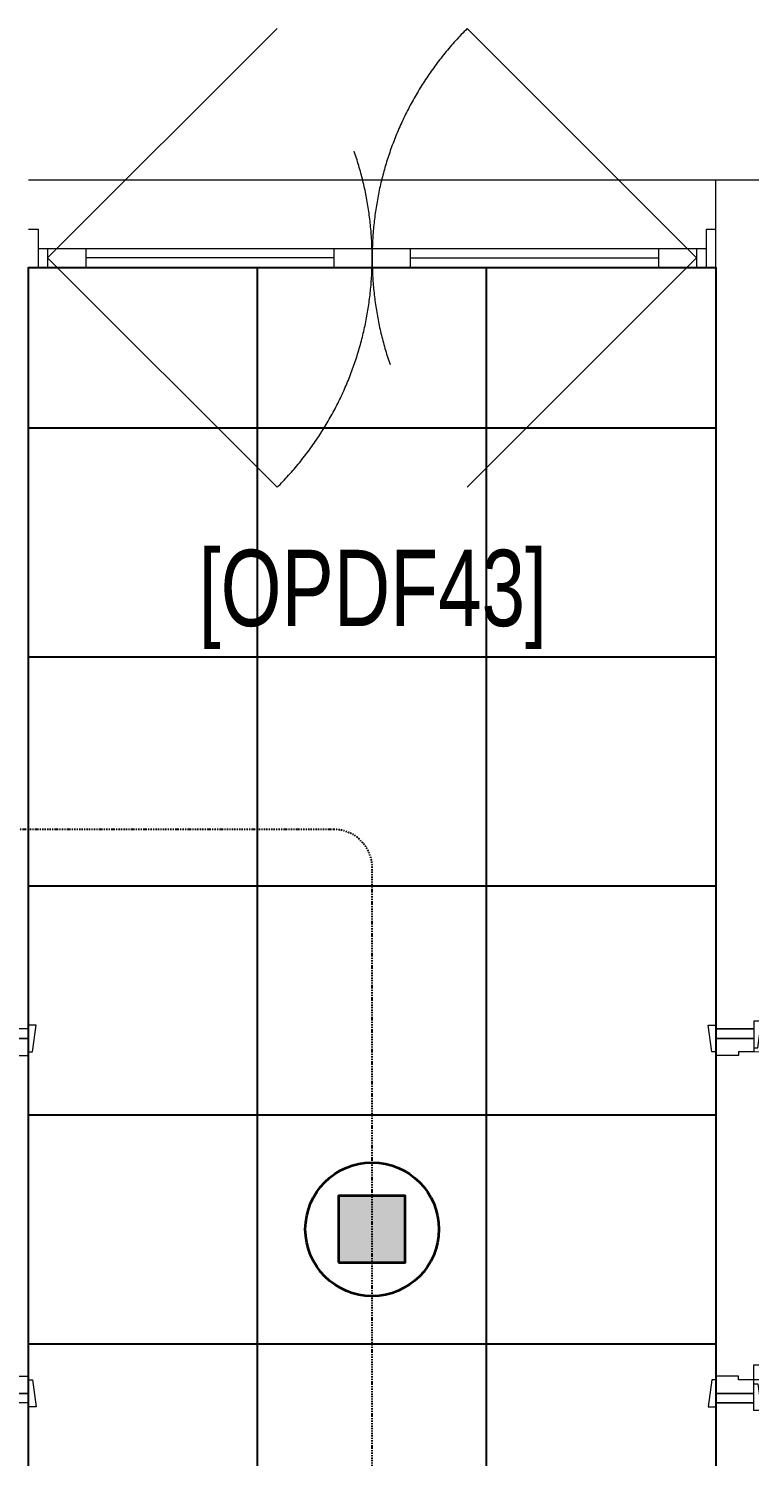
# Model space of a CAD drawing. Extents: x -12260 to 304645, y -29287 to 19916.
# Drawn here: x 43576 to 45464, y 5495 to 9236 of the extents above; entities that cross this region are included whole.
import ezdxf

# ---------------------------------------------------------------- set-up
doc = ezdxf.new("R2010")
doc.units = 0
doc.header["$LTSCALE"] = 0.25
for name, pattern in [('01-First Floor$0$DASHED', [19.05, 12.7, -6.35]), ('01-First Floor$0$HIDDEN', [9.525, 6.35, -3.175]), ('DASHDOT', [25.4, 12.7, -6.35, 0, -6.35])]:
    doc.linetypes.add(name, pattern=pattern)
for name, color, linetype, lineweight in [('01-First Floor$0$72_EGR_BASE_TEXT', 252, 'Continuous', 5), ('01-First Floor$0$Aluminum', 251, 'Continuous', 5), ('01-First Floor$0$Proj', 251, 'Continuous', 5), ('01-First Floor$0$Walls', 251, 'Continuous', 5), ('01-First Floor$0$Wooden Joinery', 251, 'Continuous', 5), ('E-LITE-CLNG-CNDT', 6, 'DASHDOT', 35), ('T-INTC-CLNG @ 100', 33, 'Continuous', 35), ('T-INTC-DEVC-NUMB', 2, 'Continuous', 25), ('T-SOUN-CLNG-CNDT', 3, 'DASHDOT', 25)]:
    doc.layers.add(name, color=color, linetype=linetype, lineweight=lineweight)
doc.layers.add('01-First Floor$0$FALSE CEILING', color=251, linetype='Continuous')
doc.styles.add('01-First Floor$0$X3G_ENTITY_9F38', font='swisscl.ttf', dxfattribs={"height": 0.2})
doc.styles.add('DC_SIMPLEX', font='SIMPLEX.shx', dxfattribs={"width": 0.7})

# ---------------------------------------------------------------- blocks, each defined once
blk = doc.blocks.new('01-First Floor$0$A$C72370EFE')
at = {"layer": '01-First Floor$0$Wooden Joinery'}
for p, q in [((-0.01, -0.03), (-0.01, -0.07)), ((0, -0.03), (-0.01, -0.03)), ((0.04, -0.03), (0.05, -0.03)), ((0.05, -0.03), (0.05, -0.07)), ((-0.05, -0.07), (-0.05, -0.16)), ((-0.03, -0.07), (-0.03, -0.16)), ((-0.01, -0.04), (-0.02, -0.04)), ((-0.01, -0.06), (-0.02, -0.06)), ((0, -0.07), (-0.01, -0.07)), ((0.04, -0.07), (0.05, -0.07)), ((0.05, -0.04), (0.06, -0.04)), ((0.05, -0.06), (0.06, -0.06)), ((0.07, -0.07), (0.07, -0.16)), ((0.09, -0.07), (0.09, -0.16)), ((-0.01, -0.17), (-0.02, -0.17)), ((-0.01, -0.17), (-0.01, -0.19)), ((0.05, -0.17), (0.06, -0.17)), ((0.05, -0.17), (0.05, -0.19)), ((-0.01, -0.19), (-0.02, -0.19)), ((0.05, -0.19), (0.06, -0.19))]:
    blk.add_line(p, q, dxfattribs=at)
for centre, radius, start, end in [((-0.02, -0.07), 0.03, 90, 180), ((-0.02, -0.07), 0.01, 90, 180), ((0.06, -0.07), 0.03, 0, 90), ((0.06, -0.07), 0.01, 0, 90), ((-0.02, -0.16), 0.03, 180, 270), ((-0.02, -0.16), 0.01, 180, 270), ((0.06, -0.16), 0.01, 270, 0), ((0.06, -0.16), 0.03, 270, 0)]:
    blk.add_arc(centre, radius, start, end, dxfattribs=at)
blk = doc.blocks.new('01-First Floor$0$A$C5DAD61B4')
at = {"layer": '01-First Floor$0$Wooden Joinery'}
for points in [[(80, 959.1), (80, 969.1), (10, 979.1), (10, 959.1)], [(940, 959.1), (940, 969.1), (1010, 979.1), (1010, 959.1)], [(70, 859.1), (70, 849.1), (0, 839.1), (0, 859.1)], [(120, 859.1), (120, 0), (80, 0), (80, 859.1)], [(950, 859.1), (950, 849.1), (1020, 839.1), (1020, 859.1)]]:
    blk.add_lwpolyline(points, close=True, dxfattribs=at)
for points in [[(45, 859.1), (45, 959.1), (20, 959.1), (20, 859.1), (45, 859.1)], [(45, 859.1), (80, 859.1), (80, 899.1), (90, 899.1), (90, 959.1), (45, 959.1), (45, 859.1)], [(975, 859.1), (940, 859.1), (940, 899.1), (930, 899.1), (930, 959.1), (975, 959.1), (975, 859.1)], [(975, 859.1), (975, 959.1), (1000, 959.1), (1000, 859.1), (975, 859.1)]]:
    blk.add_lwpolyline(points, dxfattribs=at)
blk.add_arc((80, 859.1), 860, 272.666, 0, dxfattribs=at)
at = {"layer": '01-First Floor$0$Wooden Joinery', "xscale": 999.9999999998854, "yscale": 999.9999999998854, "zscale": 999.9999999998854, "rotation": 180}
blk.add_blockref('01-First Floor$0$A$C72370EFE', (120, 0), dxfattribs=at)
blk = doc.blocks.new('01-First Floor')
at = {"layer": '01-First Floor$0$Aluminum', "linetype": '01-First Floor$0$DASHED', "ltscale": 300}
for p, q in [((43626, 8635), (44227, 9236)), ((45326, 8635), (44725, 9236)), ((43626, 8635), (44227, 8034)), ((45326, 8635), (44725, 8034))]:
    blk.add_line(p, q, dxfattribs=at)
at = {"layer": '01-First Floor$0$Aluminum'}
for p, q in [((43576, 8710), (43601, 8710)), ((43601, 8710), (43601, 8610)), ((45351, 8710), (45351, 8610)), ((45351, 8710), (45376, 8710)), ((43601, 8660), (45351, 8660)), ((43626, 8660), (43626, 8610)), ((43726, 8660), (43726, 8610)), ((44376, 8660), (44376, 8610)), ((44476, 8660), (44476, 8610)), ((44576, 8660), (44576, 8610)), ((45226, 8660), (45226, 8610)), ((45326, 8660), (45326, 8610)), ((45376, 8610), (43576, 8610)), ((44376, 8635), (43726, 8635)), ((44576, 8635), (45226, 8635))]:
    blk.add_line(p, q, dxfattribs=at)
at = {"layer": '01-First Floor$0$Aluminum', "linetype": '01-First Floor$0$DASHED', "ltscale": 300}
for centre, start, end in [((43626, 8635), 315, 45), ((45326, 8635), 135, 225)]:
    blk.add_arc(centre, 850, start, end, dxfattribs=at)
at = {"layer": '01-First Floor$0$FALSE CEILING', "linetype": 'Continuous'}
for p, q in [((44176, -210), (44176, 8610)), ((44776, -210), (44776, 8610)), ((43576, 8190), (45376, 8190)), ((43576, 7590), (45376, 7590)), ((43576, 6990), (45376, 6990)), ((43576, 6390), (45376, 6390)), ((43576, 5790), (45376, 5790))]:
    blk.add_line(p, q, dxfattribs=at)
at = {"layer": '01-First Floor$0$FALSE CEILING'}
blk.add_lwpolyline([(45376, -210), (43576, -210), (43576, 8610), (45376, 8610)], close=True, dxfattribs=at)
at = {"layer": '01-First Floor$0$Proj', "linetype": '01-First Floor$0$HIDDEN'}
blk.add_line((43576, 8840), (45376, 8840), dxfattribs=at)
at = {"layer": '01-First Floor$0$Walls'}
for p, q in [((45376, 6635), (45376, 8840)), ((45376, 8840), (48525.5, 8840)), ((45476, 6615), (45376, 6615)), ((43576, 5335), (43576, 5635)), ((45376, 5335), (45376, 5635)), ((45476, 5635), (45376, 5635))]:
    blk.add_line(p, q, dxfattribs=at)
at = {"layer": '01-First Floor$0$Wooden Joinery', "xscale": -1, "rotation": 270}
blk.add_blockref('01-First Floor$0$A$C5DAD61B4', (42616.9, 5615), dxfattribs=at)
at = {"layer": '01-First Floor$0$Wooden Joinery', "rotation": 90.00000000000001}
blk.add_blockref('01-First Floor$0$A$C5DAD61B4', (46335.1, 5615), dxfattribs=at)
at = {"layer": '01-First Floor$0$72_EGR_BASE_TEXT', "insert": (44477.9, 7870.3, 0), "char_height": 200, "attachment_point": 2, "style": '01-First Floor$0$X3G_ENTITY_9F38'}
blk.add_mtext('[OPDF43]', dxfattribs=at)
blk = doc.blocks.new('DC_PA-CL-Speaker')
blk.add_hatch(color=256).paths.add_polyline_path([(-0.883, -0.87), (0.865, -0.87), (0.865, 0.878), (-0.883, 0.878)])
blk.add_lwpolyline([(-0.883, -0.87), (0.865, -0.87), (0.865, 0.878), (-0.883, 0.878)], close=True)
blk.add_circle((0, 0), 1.75)
at = {"layer": 'T-INTC-DEVC-NUMB', "style": 'DC_SIMPLEX', "width": 0.7}
blk.add_attdef('DC_CONTROL', (3.364, 2.471), '', height=2, rotation=360, dxfattribs=at)

msp = doc.modelspace()

# ---------------------------------------------------------------- linework, layer by layer
at = {"layer": 'T-SOUN-CLNG-CNDT'}
msp.add_lwpolyline([(44476, 690), (44476, 7037.3, 0.414214), (44376, 7137.3), (33976, 7137.3)], format="xyb", dxfattribs=at)

# ---------------------------------------------------------------- block references
at = {"layer": 'E-LITE-CLNG-CNDT'}
msp.add_blockref('01-First Floor', (0, 0), dxfattribs=at)
at = {"layer": 'T-INTC-CLNG @ 100', "xscale": 100, "yscale": 100, "zscale": 100}
msp.add_blockref('DC_PA-CL-Speaker', (44476, 6090), dxfattribs=at)

doc.saveas('drawing.dxf')
